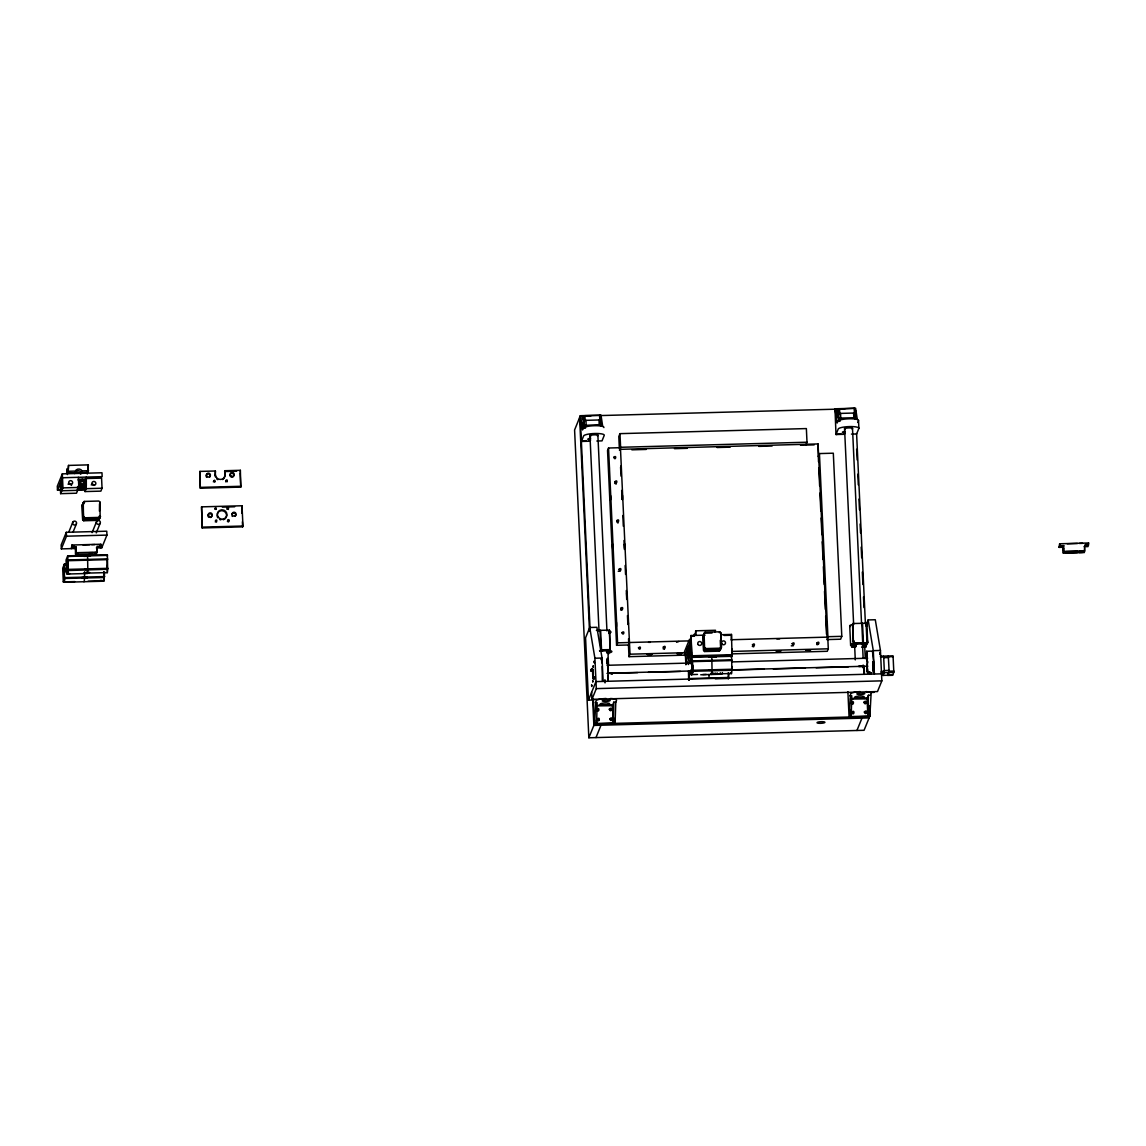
<?xml version="1.0" encoding="UTF-8"?>
<svg xmlns="http://www.w3.org/2000/svg" width="1146" height="1146" viewBox="0 0 1146 1146"><rect width="100%" height="100%" fill="white"/><g stroke="black" fill="none" stroke-linecap="round" stroke-linejoin="round"><path stroke-width="1.5" d="M68.115 571.338L67.714 555.839L107.38 554.75L107.652 569.347A7.965 0.731 88.4 0 1 106.893 572.57M697.484 674.421L690.88 674.593L691.267 673.676A7.965 0.731 88.4 0 0 692.213 671.341L691.955 656.758L690.25 661.829M710.706 674.063L730.532 673.519L730.919 672.559A7.965 0.731 88.4 0 0 731.879 670.267L731.606 655.684L731.191 657.145M873.453 662.503L873.266 666.027M691.625 673.361L692.471 668.261M692.227 673.203L691.654 660.268M63.703 570.636L63.804 574.39M63.789 572.914L63.89 570.622M64.248 573.072L64.735 570.966M64.405 579.231L64.377 564.076L67.671 563.99M67.041 562.4L67.113 561.067L67.141 566.153M67.127 564.677L67.127 559.721L67.399 572.441L67.285 560.022M67.6 565.852L67.413 562.185M67.6 564.82L67.743 560.723L68.029 561.64M68.072 571.754L68.201 569.591M103.799 576.925L103.785 575.22M104.53 573.086L104.3 577.584A7.965 0.731 88.4 0 1 103.555 580.807M107.137 568.688L107.151 565.365M610.231 651.329C608.497 650.498 608.698 653.793 608.755 651.429M689.118 678.704L689.09 680.237L689.233 675.438M689.033 679.12L689.233 676.455M689.276 678.747L689.104 673.834M691.94 672.186L691.955 672.96M692.585 668.218L692.299 673.576L691.754 672.186M692.026 673.218L692.385 670.883M692.041 672.201L692.471 670.467M731.879 670.267L692.227 671.284L692.098 670.324M731.735 669.407L731.735 666.27M866.849 626.232L866.705 624.398L866.677 626.389M865.989 691.611A10.357 2.106 -2.7 0 1 871.132 693.387L869.871 716.035L864.07 730.289L588.843 737.78L594.631 723.513L595.906 700.879A10.357 2.106 -2.7 0 1 606.105 698.487M613.798 702.183L613.282 723.011L612.465 705.478L613.798 702.183L615.789 702.126L616.519 700.321A10.357 2.106 -2.7 0 0 610.517 698.487M614.858 718.298L615.087 723.37L615.789 702.126M847.897 691.683L849.071 717.009L850.504 693.96A10.357 2.106 -2.7 0 1 860.059 691.597M868.41 695.264L867.88 716.092L867.064 698.559L868.41 695.264L870.387 695.207M870.101 672.458L869.914 674.235L870.115 672.158M873.453 663.949L873.166 666.113M1084.689 549.622L1084.689 548.562M892.591 675.28L892.462 674.521L887.692 674.65L887.821 675.409L892.591 675.28L893.823 672.244L893.063 655.87L880.372 656.214M63.732 570.837L63.761 569.304M63.804 571.567L63.961 569.29M64.061 570.422L64.262 574.089M67.156 563.331L67.313 561.053M103.727 578.257L103.756 576.725M688.66 679.979L688.46 670.983M689.219 677.401L688.932 679.234M690.909 663.52L691.511 660.612M691.31 663.52L691.339 661.987M691.382 664.25L691.539 661.973M691.582 664.25L691.84 661.772M691.955 672.602L691.625 671.212M692.528 672.989L692.041 673.719L692.628 670.51M692.413 670.038L692.571 667.201M728.326 678.905L728.34 672.845M601.177 659.494L601.349 658.463M604.773 680.208L604.601 681.455M69.949 573.587L66.64 573.673L67.041 572.756A7.965 0.731 88.4 0 0 67.986 570.422L68.187 570.393M688.99 679.564L688.947 671.613M863.439 667.559L863.712 666.428L864.127 669.608M213.328 481.807L214.302 481.019L214.904 481.965M873.367 668.963L873.496 670.811L873.467 669.049M63.789 569.562L64.076 568.301M63.861 570.436L64.334 567.9L64.72 571.567M64.176 571.252L64.634 570.507M67.141 561.325L67.356 559.477M67.213 562.185L67.557 560.723L68.173 563.402M67.657 563.101L67.585 562.4M68.187 569.118L68.058 570.035M691.439 663.119L691.783 660.397M691.883 664.021L692.213 663.19M692.528 669.952L692.198 670.768M692.327 672.989L692.628 672L692.471 673.189M866.047 643.407L866.047 646.831L861.606 647.118M871.218 674.192L871.175 672.716L871.189 674.278M692.528 672.53L691.912 672.014M64.778 577.956L64.649 578.644A7.965 0.731 88.4 0 1 63.703 580.993L63.302 581.91L74.862 581.595M872.493 651.515L873.639 662.331M864.027 674.177L864.156 667.115M607.953 673.218L608.139 669.436M63.89 568.631L64.205 567.714M63.961 569.591L63.775 567.958L64.061 580.678L64.09 568.975L64.692 569.891M67.242 560.38L67.356 559.477M68.058 570.192L67.7 567.857M107.208 571.238L107.094 559.663M593.829 679.292L593.886 678.532M691.468 661.314L691.582 660.397M607.967 673.16L611.448 673.003M866.906 658.406L867.479 661.643M75.865 552.171L75.951 550.152M608.268 680.18L607.351 658.305L607.136 663.863M872.622 651.086L866.634 651.286L866.519 658.291M227.123 481.821L226.378 480.675L225.748 481.85M228.412 509.483L227.868 508.351L226.951 509.34M227.481 521.015C229.458 518.809 228.999 523.779 227.467 521.215M57.486 490.116L62.5 477.753L102.152 476.664L101.98 472.768L62.314 473.857L57.3 486.219L57.486 490.116L60.924 490.015M68.502 465.419L68.101 472.911L74.576 472.725A3.982 3.882 22.1 0 1 81.452 472.539L87.927 472.367L88.328 464.875L68.502 465.419L68.101 472.911M78.358 477.323L78.83 487.451L76.496 493.21L60.623 493.654L62.973 487.881L62.314 473.857M81.452 472.539L82.125 470.891L88.6 470.72M88.328 464.875L87.927 472.367M85.076 480.102L86.294 477.094L86.322 485.718L84.546 490.087L76.61 490.302M96.35 547.946L101.779 547.788L106.936 535.096L106.764 531.2L66.31 532.303L61.153 544.995L61.34 548.891L75.407 548.504L75.994 546.857L72.026 546.971L71.367 548.619L71.94 545.023L100.891 544.235L100.318 547.831M84.073 489.041L77.699 489.858L84.073 489.041L83.93 485.918M84.231 488.626L85.248 486.162L79.131 486.319L78.129 488.798L84.231 488.626L83.873 480.833L79.303 480.962M61.34 548.891L66.482 536.199L66.31 532.303M85.005 491.562L86.179 488.669L85.706 478.541L101.579 478.111L102.037 488.239L100.877 491.133L85.005 491.562L84.847 488.182M68.946 531.701L72.828 522.146M100.16 517.39L99.903 501.977L98.857 501.031L84.188 501.432L82.841 503.423L83.5 517.834L84.546 518.78L99.215 518.379L100.16 517.39L100.132 516.602L98.413 520.356L83.744 520.757L82.698 519.811L82.039 505.4L84.174 503.38M82.469 505.185L82.87 504.197M82.841 503.423L84.188 501.432M73.115 531.959L76.352 523.994A1.991 1.948 22.1 0 0 74.504 521.115A1.991 1.948 22.1 0 0 72.914 524.094A1.991 1.948 22.1 0 0 76.352 523.994M64.377 564.076L62.701 568.201L63.302 581.91M67.714 555.839L66.053 559.95L66.64 573.673M82.698 519.811L82.44 504.412M83.5 517.834L83.243 502.435M83.744 520.757L84.145 519.768L98.814 519.367L99.759 518.379M84.546 518.78L84.947 517.791L99.616 517.39L99.215 518.379M100.977 546.184L97.023 546.298L96.622 553.79L75.607 554.349L75.994 546.857M77.656 554.105L78.172 552.845M99.903 501.977L99.831 510.171M99.53 503.753L99.43 511.159M92.095 532.646L96.622 521.502M98.413 520.356L98.814 519.367M96.264 532.904L100.146 523.35A1.991 1.948 22.1 0 0 98.298 520.47A1.991 1.948 22.1 0 0 96.708 523.45A1.991 1.948 22.1 0 0 100.146 523.35M87.153 556.283L87.554 555.294L87.812 569.877A7.965 0.731 88.4 0 1 86.867 572.212M89.56 553.79L90.076 552.515M91.537 553.733L92.052 552.472M86.867 572.169L86.48 573.143L106.306 572.599M94.717 553.647L95.233 552.386M100.218 545.883L100.891 544.235M106.979 555.753L107.38 554.75M215.448 476.908A4.785 4.656 22.1 0 1 215.233 475.705L215.391 470.992L199.92 471.407L200.321 488.21L240.775 487.107L240.374 470.304L224.903 470.72L224.745 475.447A4.785 4.656 22.1 0 1 222.553 479.558M200.321 488.21L199.92 471.407M215.391 470.992L215.233 475.705M201.567 506.861L202.169 527.948L242.623 526.845L242.952 526.028L242.021 505.758L201.567 506.861L202.169 527.948M240.044 471.135L240.374 470.304M242.021 505.758L241.992 513.336M602.667 426.226L601.005 415.153L580.377 415.712L574.59 429.965L588.843 737.78M582.612 418.949L583.844 415.898L584.918 415.669L600.504 415.454L600.862 424.965L599.229 424.65L599.014 419.966L600.719 420.124L599.816 419.952L585.133 420.353L584.059 420.582L582.827 423.633M584.216 425.424L584.002 420.74L585.935 420.324L586.15 424.994L584.216 425.424L600.031 424.622M589.975 441.21L581.38 441.439L583.629 435.924A10.357 2.106 -2.7 0 1 594.803 433.503A10.357 2.106 -2.7 0 1 604.243 435.365L602.008 440.881L596.851 441.024M686.168 655.111L628.996 656.672L629.999 654.194L620.43 447.685L608.54 448.014L607.538 450.493L616.562 645.298L628.452 644.983L629.455 642.505M805.824 445.092L806.999 442.213L806.369 428.575L619.972 433.646L618.797 436.526L619.356 448.458M619.427 450.163L620.602 447.284L619.972 433.646M603.125 681.397L602.037 658.033L596.894 627.306L589.746 627.492L585.563 637.792L588.457 700.134L593.814 699.991M596.407 630.415L609.457 630.142L610.259 650.627M588.457 700.134L595.977 681.598L881.518 673.834M608.626 653.908L609.013 652.934A7.965 1.619 -2.7 0 0 610.03 650.599M609.973 650.584L609.457 630.142M865.76 625.816L868.152 619.929L875.286 619.742L880.443 650.455L881.847 680.853L877.492 691.568L591.966 699.318L596.307 688.617L594.903 658.219L589.746 627.492M616.562 645.298L617.565 642.834L608.54 448.014M595.992 737.58L601.005 725.217M720.92 634.712L731.463 634.426L732.065 655.512L691.625 656.601L691.009 635.514L705.091 635.142M689.72 643.164L684.692 655.512L684.52 651.616L689.534 639.267L690.179 653.292L687.844 659.05L687.371 648.923M693.702 635.772L694.376 634.125M714.875 631.933L715.548 630.286L695.722 630.816L695.178 635.4M686.927 663.821L691.439 652.704M688.402 664.537L691.955 655.784L691.009 635.514M702.956 636.173L704.303 634.182L702.956 636.173L703.63 650.584L704.661 651.53L719.33 651.143L720.676 649.152L720.275 640.328M704.16 633.208L704.432 648.607L705.463 649.553L720.132 649.152L721.493 647.175L720.82 632.75L719.788 631.804L705.105 632.205L704.16 633.208L704.432 648.607M703.4 635.958L703.802 634.97M704.704 633.194L705.105 632.205M704.389 647.834L703.988 648.822L705.85 650.527L706.251 649.538M703.63 650.584L703.358 635.185M704.661 651.53L705.062 650.541L719.731 650.14L720.676 649.152M705.463 649.553L705.864 648.564L720.533 648.163L720.132 649.152M719.387 632.793L719.788 631.804M720.82 632.75L720.977 645.771M719.33 651.143L719.731 650.14M715.204 672.931L714.689 674.192L711.294 674.292M731.363 640.313L731.463 634.426M717.181 672.874L716.665 674.135L719.846 674.049L720.361 672.788M722.424 672.544L721.751 674.192L700.736 674.765M619.771 449.347L818.058 443.946L818.516 461.795M857.28 419.307L855.604 408.22L834.99 408.793L835.993 434.52L844.588 434.291M818.258 456.466L819.433 453.572L833.314 453.2L841.794 636.331L840.634 639.21L826.753 639.597L827.913 636.703L819.433 453.572M728.77 674.006L728.527 678.446L715.319 678.804M855.26 413.377L853.627 413.047L853.842 417.731L855.475 418.046L855.102 408.535L854.2 408.348L838.457 408.979L837.21 412.03L837.425 416.714L838.671 413.663M838.886 418.333L840.749 418.075L840.534 413.405L838.6 413.821M857.752 422.473L858.497 420.654A10.357 2.106 -2.7 0 0 849.057 418.791A10.357 2.106 -2.7 0 0 837.869 421.212L837.139 423.032L834.99 408.793M731.291 639.74L827.756 637.119L828.286 648.808L827.283 651.286L732.609 653.85M850.447 626.518A7.965 1.619 -2.7 0 1 852.509 624.498L852.968 623.524L866.806 623.223L867.708 642.705L866.075 645.771L866.147 643.465M855.661 647.189L852.123 647.289L852.524 646.315A7.965 1.619 -2.7 0 1 853.412 643.98L852.968 623.524M883.48 656.3L883.709 657.675L888.465 657.546L888.308 655.999L889.11 671.184L893.866 671.055M856.936 730.489L861.964 718.127M887.821 675.409L889.067 672.373L893.823 672.244M1084.059 546.699L1088.027 546.585L1088.614 542.989L1059.663 543.777L1059.076 547.373L1063.044 547.272L1063.717 545.625L1059.749 545.725L1059.076 547.373M1088.7 544.937L1084.732 545.052L1084.331 552.544L1063.316 553.117L1063.717 545.625M1087.941 544.637L1088.614 542.989M602.309 680.366L602.209 666.413M609.257 651.186L609.701 650.713M853.484 645.255L852.352 645.184L856.248 646A6.733 1.375 -2.7 0 1 851.836 644.783L853.741 645.37A5.73 1.175 -2.7 0 0 854.859 645.527M96.851 551.627L96.851 548.318M216.551 522.06L215.935 520.742L215.305 521.931M791.256 645.828L793.318 645.771M82.039 505.4L82.985 504.398M100.562 516.402L98.026 519.396L99.731 517.591M721.493 647.175L718.943 650.169L721.049 647.375L721.092 648.163M81.466 479.587L83.042 479.558L81.552 479.673M104.042 555.251L106.42 555.194M608.884 651.558L610.317 651.429A6.733 1.375 -2.7 0 1 606.778 652.446A5.73 1.175 -2.7 0 0 608.025 652.246L610.374 651.573M606.75 652.275A5.73 1.175 -2.7 0 0 608.01 652.045L609.83 651.53M852.724 644.467L853.555 644.181L852.065 644.367M852.624 645.227L853.011 644.74M853.355 644.553L854.429 643.694A5.73 1.175 -2.7 0 1 855.69 643.465A6.375 1.304 -2.7 0 0 854.902 645.828M68.158 569.949L67.643 566.883M103.713 579.604L104.114 571.926M692.026 663.09L692.37 665.124M214.818 508.91L216.207 509.426M618.238 571.281L619.929 571.238M1085.606 545.825L1087.167 545.754L1085.62 545.897M610.317 651.616L609.443 652.06M852.767 644.124L852.166 644.41A6.733 1.375 -2.7 0 1 855.675 643.493M65.064 564.405L67.098 564.233M102.152 580.42L100.146 580.42M609.744 650.899L608.698 650.871M694.748 657.217L692.685 657.274M852.194 645.298L853.541 644.396A6.375 1.304 -2.7 0 1 863.038 643.88A6.375 1.304 -2.7 0 1 862.652 645.8M608.053 652.719A6.375 1.304 -2.7 0 0 608.812 650.856L608.841 650.713M853.827 644.467L854.443 643.88A5.73 1.175 -2.7 0 1 857.122 643.508M609.314 650.813L610.274 650.828M609.672 651.616L608.927 651.601M1085.763 543.777L1087.024 543.777M70.049 556.397L70.723 556.154L68.617 556.397M88.213 572.413L89.589 572.456M852.509 624.498L853.469 643.966M691.711 679.134L690.035 679.077L691.64 678.79M581.38 441.439L586.337 440.58M840.935 433.661L835.993 434.52L838.227 429.005A10.357 2.106 -2.7 0 1 849.415 426.584A10.357 2.106 -2.7 0 1 858.855 428.446L856.606 433.962L851.449 434.105M609.615 651.2L608.698 650.369M614.7 483.297L616.19 484.085M620.573 609.93L621.734 610.202M663.061 648.765L664.436 649.266M752.292 646.33L753.667 646.845M816.74 644.582L817.657 644.682M853.87 643.006L867.708 642.705M853.125 698.63L850.418 699.017L867.064 698.559L865.803 698.072M89.875 555.853L88.17 555.681L90.047 555.423M84.245 572.527L85.721 572.671L84.346 572.914M776.83 638.895L779.667 638.895M709.832 656.916L710.821 656.658L708.543 656.844M648.536 642.333L650.312 642.333M678.905 641.488L676.541 642.29M853.054 644.482L852.252 644.596M728.928 673.275L728.154 673.275M590.935 415.826L580.205 416.113L590.018 627.85M599.874 415.583L844.717 408.936M854.63 417.703L839.961 418.104L840.104 421.212M620.602 447.284L806.999 442.213M631.861 449.819L646.229 449.433M674.464 448.673L687.314 448.315M717.067 447.513L730.188 447.155M758.767 446.381L772.103 446.009M800.495 445.235L814.147 444.877M68.774 471.264L75.249 471.078A3.982 3.882 22.1 0 1 82.125 470.891M224.573 471.55L236.606 471.221M86.38 479.042L78.458 479.272L78.114 480.088L86.05 479.873M78.386 485.933L86.322 485.718M62.973 487.881L78.83 487.451M86.179 488.669L102.037 488.239M200.665 487.379L241.118 486.276M83.787 502.421L84.575 502.392M222.338 507.119L234.644 506.776M202.498 527.117L242.952 526.028M66.482 536.199L106.936 535.096M82.913 544.909L89.717 544.722M91.694 544.679L94.874 544.594M76.266 552.701L97.295 552.143M67.829 556.455L107.48 555.366M83.844 556.369L90.448 556.197M67.986 559.95L107.638 558.876M67.986 560.709L107.638 559.635M64.477 564.692L67.786 564.606M68.388 569.39L108.039 568.316M107.652 569.275L68.13 570.536M1067.227 543.763L1077.426 543.49M1079.417 543.433L1082.583 543.347M67.442 574.031L87.268 573.487M65.035 577.627L104.701 576.553M64.348 576.109L64.72 578.472L104.3 577.527M1063.989 551.47L1085.004 550.897M88.084 581.237L102.954 580.836M64.09 582.268L103.756 581.194M705.506 633.165L712.038 632.993M690.68 636.345L694.204 636.245M724.1 635.443L731.134 635.242M827.913 636.703L841.794 636.331M617.565 642.834L690.193 640.858M599.974 630.314L600.876 649.796L610.36 649.624M610.202 650.985L609.228 650.871M629.999 654.194L685.38 652.69M731.821 651.429L828.286 648.808M594.903 658.219L602.037 658.033M868.152 619.929L873.295 650.656L880.443 650.455M691.955 655.784L732.409 654.681M692.055 657.374L731.707 656.3M716.336 657.073L711.38 657.217L711.781 656.214L712.053 670.739A7.965 0.731 88.4 0 1 711.107 673.146M692.213 660.884L731.879 659.81M692.213 661.643L731.864 660.554M880.5 656.987L883.681 656.902L884.34 671.312L881.174 671.398M888.437 656.773L893.192 656.644M607.094 665.296L692.743 662.961M732.008 661.901L867.637 658.205M692.614 670.31L732.265 669.235M858.483 666.284L863.783 666.141M607.265 673.246L692.929 670.911M732.194 669.851L867.823 666.17M607.308 673.433L637.649 672.616M648.364 672.315L680.48 671.441M732.237 670.038L764.353 669.164M773.278 668.92L805.409 668.046M816.11 667.76L848.241 666.886M858.941 666.6L864.299 666.456M702.799 674.521L706.194 674.421M881.131 672.587L884.311 672.501L883.065 675.553L882.907 673.991M689.262 678.561L728.928 677.472M883.136 675.381L887.892 675.252L887.663 673.862M596.307 688.617L881.847 680.853M870.43 692.471L873.997 692.385M595.161 702.699L597.138 702.641L596.622 723.47L596.464 719.96M849.773 695.765L851.75 695.722L851.22 716.537L850.905 709.532M595.805 705.936L612.465 705.478L611.19 704.991M594.631 723.513L615.259 722.954M849.243 716.594L869.871 716.035M869.098 717.926L593.872 725.418L592.711 700.507M852.996 698.329L867.064 698.559M598.384 705.248L612.465 705.478M854.687 645.714L856.248 645.8A6.733 1.375 -2.7 0 1 851.822 644.596M609.944 650.914L610.087 650.742A6.733 1.375 -2.7 0 0 609.07 650.412M860.675 697.943L864.628 698.315M606.076 704.862L610.03 705.234M853.398 645.714L852.18 645.112M853.082 645.37L853.756 645.57A5.73 1.175 -2.7 0 0 854.859 645.728M609.371 650.756L608.698 650.57A5.73 1.175 -2.7 0 0 606.263 650.326M608.755 650.899L608.827 650.942A6.375 1.304 -2.7 0 0 599.831 651.1M617.121 522.247L617.995 523.049M704.833 647.619L705.864 648.564M704.031 649.596L705.062 650.541M83.902 516.846L84.947 517.791M83.099 518.823L84.145 519.768M691.955 673.547L691.052 669.894M75.808 552.186L75.722 548.633L75.937 549.937M866.705 651.272L867.594 673.203L866.734 665.239M601.406 658.463L601.922 662.99M608.168 680.194L607.953 678.976M691.783 661.657L692.485 665.181M692.098 660.583L692.585 666.184M691.912 660.583L692.055 661.657M691.926 661.93L692.284 664.25M691.711 672.33L691.983 673.261M688.746 671.327L689.133 673.418M593.786 679.163L593.814 677.73L593.728 678.446M67.872 559.663L68.187 561.569M67.671 559.663L67.829 560.723M854.343 413.033L855.288 419.35M838.872 421.384L836.967 408.735L837.368 417.502M599.974 421.527L600.69 426.283M584.274 428.318L582.354 415.654L582.526 419.164M580.377 415.712L582.526 429.951L583.271 428.131A10.357 2.106 -2.7 0 1 594.445 425.71A10.357 2.106 -2.7 0 1 603.885 427.573M866.963 665.239L867.221 666.27L867.508 662.66M692.069 661.342L692.399 664.322M692.012 669.651L691.969 670.424M691.697 672.63L691.439 669.88M688.717 670.811L689.061 672.559M67.843 560.423L68.158 562.614M67.585 570.278L67.671 571.711M67.385 570.293L67.471 571.711M64.248 578.529L64.377 579.504M64.047 578.529L64.133 579.647M607.953 666.442L608.139 669.192M691.711 669.98L691.812 671.212M689.075 670.725L689.233 674.435M688.846 671.785L689.018 673.375M68.001 561.569L68.144 564.204M67.514 570.565L67.285 567.456M67.213 568.96L67.328 570.565M64.649 569.806L64.735 572.098M64.305 577.04L64.291 575.12M64.176 578.802L63.775 575.621M63.875 577.197L63.975 578.802M872.679 665.081L873.496 673.031L873.438 661.729M869.356 673.619L869.255 672.258M692.356 663.935L692.442 667.688M689.004 672.186L689.047 674.435M610.159 647.948L610.059 647.132L609.973 648.106M68.13 563.015L68.216 566.769M67.127 567.385L67.184 569.118M63.947 575.693L64.047 577.355M1063.044 547.272L1063.316 553.117M1059.663 543.777L1059.749 545.725M873.295 650.656L874.384 674.034M858.526 420.453L858.884 428.246M866.992 636.617L867.307 643.694M866.09 623.08L866.992 642.562M855.518 410.325L855.761 415.754M856.592 433.546L865.416 623.925M869.198 705.778L869.699 716.451L594.473 723.928L593.299 698.602M865.875 643.293L866.047 646.831M856.649 449.261L857.151 459.933M857.81 474.172L858.297 484.844M858.956 499.083L859.457 509.755M860.116 523.994L860.517 532.89M861.176 547.129L861.677 557.801M862.336 572.04L862.909 584.489M863.497 596.937L863.984 607.624M854.2 408.348L854.415 413.033L839.746 413.42L839.531 408.75M864.714 646.258L865.287 658.735M862.523 623.18L863.425 642.662M861.792 623.281L862.694 642.763M852.481 427.959L861.563 624.04M862.465 643.651L863.124 657.919M844.545 428.174L853.627 624.255M854.544 643.866L855.288 659.91M851.965 643.751L852.123 647.289M849.716 625.73L850.619 645.212M838.457 408.979L839.03 421.456M818.058 443.946L826.997 636.975M818.803 468.012L819.634 485.875M819.963 493.038L820.78 510.901M821.123 518.049L821.883 534.695M822.212 541.8L823.043 559.577M823.372 566.697L824.189 584.474M824.518 591.336L825.349 609.371M825.664 616.362L826.495 634.254M731.764 648.751L732.065 655.512M708.93 674.55L709.102 678.017M695.722 630.816L695.923 635.199M690.709 671.126L690.88 674.593M688.545 646.043L689.018 656.171M685.723 653.32L686.225 663.978M685.394 654.151L685.881 664.795M620.588 467.21L621.003 476.149M621.676 490.445L622.077 499.384M622.822 515.471L623.324 526.2M623.983 540.497L624.398 549.435M625.143 565.522L625.558 574.447M626.303 590.534L626.719 599.473M627.464 615.56L627.879 624.498M628.538 638.795L628.796 644.152M628.452 644.983L628.996 656.672M601.063 420.625L601.22 424.006M599.587 415.267L599.816 419.952M597.868 434.878L606.95 630.959M607.867 650.57L608.526 664.838M600.633 630.386L601.535 649.868M589.946 435.093L599.029 631.174M584.918 415.669L585.133 420.353M585.348 425.023L585.491 428.146M583.844 415.898L584.059 420.582M584.274 425.252L584.417 428.375M582.884 423.461L583.042 426.584M579.604 417.602L589.502 631.117M591.637 692.313L591.966 699.318M240.116 472.911L240.775 487.107M242.379 521.788L242.623 526.845M224.903 470.72L225.089 474.616A4.785 4.656 22.1 0 1 220.548 479.429A4.785 4.656 22.1 0 1 215.563 474.888M101.665 545.195L101.779 547.788M99.215 516.158L99.358 519.367M87.125 471.092L87.268 474.014M84.632 571.883L84.475 578.128A7.965 0.731 88.4 0 1 83.916 581.738M77.498 486.95L77.656 490.33L61.798 490.76L61.325 480.632M75.335 548.504L75.607 554.349M71.94 545.023L72.026 546.971M67.428 474.559L67.156 468.714L66.626 473.284M60.151 483.512L60.623 493.654M864.299 669.565L864.385 674.378M692.657 665.597L692.714 667.344M692.456 665.597L692.642 667.688M689.075 673.92L689.09 675.925M628.438 623.983L628.166 621.461L627.994 623.725M103.742 571.854L103.813 575.335M67.471 565.838L67.514 566.912M67.227 565.709L67.399 567.642M67.027 565.709L67.199 567.642M64.133 574.089L64.162 575.149M63.89 573.945L64.047 575.879M63.689 573.945L63.847 575.879M867.665 661.729L867.68 662.488M863.153 665.038L863.196 667.975M605.016 679.979L605.045 682.901M873.453 662.259L873.467 663.276M692.471 667.201L692.456 669.164M591.794 685.695C591.637 688.488 591.78 682.758 591.608 685.595M103.727 573.945L103.742 575.421M67.213 563.975L67.342 566.138M63.861 572.212L63.99 574.39M78.759 487.666A1.791 1.748 22.1 0 1 80.363 485.317A1.791 1.748 22.1 0 1 82.154 487.566A1.791 1.748 22.1 0 0 81.767 485.36M79.146 487.652A1.791 1.748 22.1 0 1 79.489 485.274M80.793 484.257A1.791 1.748 22.1 0 1 81.61 487.623M80.292 487.652A1.791 1.748 22.1 0 1 79.217 485.302M79.919 484.199A1.791 1.748 22.1 0 1 82.684 484.93A1.791 1.748 22.1 0 1 81.266 487.337A1.791 1.748 22.1 0 1 79.275 485.317M68.029 484.142A1.991 1.948 22.1 0 1 71.482 485.431M91.236 484.944A1.991 1.948 22.1 0 1 94.373 485.259M74.504 473.556A3.982 3.882 22.1 0 1 80.779 474.186M207.999 515.184A1.991 1.948 22.1 0 1 211.279 514.225A1.991 1.948 22.1 0 1 210.535 517.505M209.016 517.362A1.991 1.948 22.1 0 1 207.956 515.7M231.965 514.067A1.991 1.948 22.1 0 1 234.873 513.422A1.991 1.948 22.1 0 1 235.202 516.33M232.394 516.416A1.991 1.948 22.1 0 1 232.065 516.015M217.181 514.239A4.785 4.656 22.1 0 1 225.046 511.918A4.785 4.656 22.1 0 1 223.269 519.797M220.806 519.869A4.785 4.656 22.1 0 1 219.645 519.439M217.826 517.763A4.785 4.656 22.1 0 1 217.081 515.442M206.753 477.309A1.991 1.948 22.1 0 1 206.624 474.559A1.991 1.948 22.1 0 1 209.431 474.487A1.991 1.948 22.1 0 1 209.56 477.237M233.354 476.593A1.991 1.948 22.1 0 1 230.976 476.965M230.217 476.278A1.991 1.948 22.1 0 1 231.807 473.298A1.991 1.948 22.1 0 1 233.655 476.177M217.797 479.687A4.785 4.656 22.1 0 1 216.78 478.971M597.897 435.537A3.982 0.817 -2.7 0 1 597.381 435.895M590.734 436.268A3.982 0.817 -2.7 0 1 589.975 435.91A3.982 0.817 -2.7 0 1 593.9 434.835A3.982 0.817 -2.7 0 1 597.897 435.38M590.706 440.007A4.785 0.974 -2.7 0 1 587.783 439.233A4.785 0.974 -2.7 0 1 590.763 438.202M703.057 635.672A3.982 3.882 22.1 0 1 703.859 635.027M609.128 631.117A7.965 1.619 -2.7 0 1 610.532 632.649M600.175 651.1A3.982 0.817 -2.7 0 1 606.191 650.441A3.982 0.817 -2.7 0 1 606.478 651.716M607.566 650.298A6.375 1.304 -2.7 0 1 606.635 652.575M599.816 650.713A6.375 1.304 -2.7 0 1 602.796 650.298M610.632 651.343A6.733 1.375 -2.7 0 1 606.793 652.647M599.587 650.67A6.733 1.375 -2.7 0 1 601.063 650.412M599.616 650.856A5.73 1.175 -2.7 0 1 601.879 650.369M599.616 651.057A5.73 1.175 -2.7 0 1 604.802 650.326M611.105 673.977A7.965 1.619 -2.7 0 1 612.236 674.278M854.916 646.229A6.375 1.304 -2.7 0 1 853.655 644.381M852.423 625A6.375 1.304 -2.7 0 1 853.541 624.699M855.389 645.083A4.097 0.831 -2.7 0 1 857.795 643.622A4.097 0.831 -2.7 0 1 862.379 644.525M863.396 643.551A6.375 1.304 -2.7 0 1 863.755 645.112M864.614 643.551A6.733 1.375 -2.7 0 1 864.041 644.954M852.194 644.224A6.733 1.375 -2.7 0 1 854.185 643.551M863.669 643.493A6.733 1.375 -2.7 0 1 864.055 645.141M862.508 643.479A5.73 1.175 -2.7 0 1 862.838 644.883M861.405 643.508A5.73 1.175 -2.7 0 1 862.838 645.069M852.509 428.618A3.982 0.817 -2.7 0 1 851.994 428.976M845.204 429.306A3.982 0.817 -2.7 0 1 844.588 428.976M844.573 428.833A3.982 0.817 -2.7 0 1 848.498 427.916A3.982 0.817 -2.7 0 1 852.495 428.461M845.175 433.073A4.785 0.974 -2.7 0 1 842.396 432.314A4.785 0.974 -2.7 0 1 845.232 431.297M1063.33 548.547C1063.517 554.736 1063.903 545.338 1063.33 548.547M607.265 660.168L607.394 663.133L607.265 660.168M607.982 675.753L608.125 678.719L607.982 675.753M866.62 653.134L866.763 656.099L866.62 653.134M867.35 668.72L867.479 671.685L867.35 668.72M873.338 669.508L873.467 670.825L873.338 669.45M590.892 669.508L590.992 671.055L590.892 669.508M592.138 668.533L592.224 669.765L592.138 668.533M592.568 671.126C593.227 692.9 593.843 661.529 592.568 671.126M592.697 680.609L592.783 681.841L592.697 680.609M593.17 665.984L593.27 667.201L593.17 665.984M594.23 661.271L594.344 662.818L594.23 661.271M594.96 676.856L595.061 678.389L594.96 676.856M608.884 467.024C609.099 477.28 609.672 462.898 608.884 467.024M610.245 496.247C610.46 506.675 611.033 491.935 610.245 496.247M609.257 632.019L609.371 633.609L609.257 632.019M612.494 544.937C612.738 555.337 613.253 540.769 612.494 544.937M614.757 593.642C614.972 604.085 615.545 589.331 614.757 593.642M616.104 622.865C616.347 633.265 616.863 618.697 616.104 622.865M620.788 466.694C621.032 477.08 621.547 462.526 620.788 466.694M622.135 495.917C622.393 506.303 622.908 491.749 622.135 495.917M624.398 544.622C624.627 555.065 625.186 540.31 624.398 544.622M626.647 593.327C626.905 603.713 627.421 589.159 626.647 593.327M852.767 625.401L852.882 626.991L852.767 625.401M853.67 641.875L853.555 640.514L853.67 641.875M867.35 640.514L867.479 642.362L867.35 640.514M879.956 654.366L879.842 653.062L879.956 654.366M884.311 670.539L884.239 672.659L888.995 672.53L889.067 670.41L884.311 670.539M596.593 709.56C598.914 714.588 600.232 705.478 596.593 709.56M597.209 710.09L598.398 710.276L597.209 710.09M597.052 719.301C599.329 724.329 600.705 715.233 597.052 719.301M597.668 719.831L598.828 720.089L597.682 719.76M609.285 709.216C611.549 714.245 612.995 705.148 609.285 709.216M609.901 709.746L611.09 709.933L609.901 709.746M609.744 718.957C611.993 723.986 613.497 714.875 609.744 718.957M610.36 719.487L611.52 719.745L610.374 719.416M851.206 702.627C853.498 707.669 854.83 698.573 851.206 702.627M851.822 703.171L852.982 703.429L851.836 703.1M851.65 712.368C853.928 717.396 855.374 708.314 851.65 712.368M852.266 712.912L853.441 713.17L852.309 712.769M863.898 702.283C866.19 707.326 867.565 698.201 863.898 702.283M864.514 702.827L865.674 703.085L864.528 702.756M864.342 712.024C866.648 717.067 868.023 707.942 864.342 712.024M864.958 712.568L866.132 712.826L865.001 712.425M213.686 480.776C214.789 483.741 215.949 478.613 213.686 480.776M214.961 508.437C216.021 511.403 217.31 506.274 214.961 508.437M215.52 520.513C216.623 523.478 217.797 518.35 215.52 520.513M225.977 480.446C227.08 483.397 228.24 478.269 225.977 480.446M227.266 508.108C228.355 511.044 229.544 505.973 227.266 508.108M227.825 520.184C228.928 523.149 230.088 518.021 227.825 520.184M613.769 457.326C615.431 461.752 617.178 454.074 613.769 457.326M614.901 481.678C616.562 486.105 618.296 478.426 614.901 481.678M616.706 520.642C618.367 525.069 620.101 517.39 616.706 520.642M618.969 569.347C620.616 573.774 622.364 566.095 618.969 569.347M620.774 608.311C622.421 612.738 624.169 605.059 620.774 608.311M621.891 632.664C623.553 637.09 625.301 629.412 621.891 632.664M638.48 647.819C640.141 652.246 641.875 644.553 638.48 647.819M663.262 647.132C664.924 651.573 666.671 643.88 663.262 647.132M752.492 644.711C754.154 649.152 755.902 641.459 752.492 644.711M792.158 643.637C793.806 648.063 795.553 640.385 792.158 643.637M816.94 642.963C818.602 647.39 820.35 639.712 816.94 642.963M83.472 517.061L83.071 518.049L84.933 519.754L85.334 518.766L83.472 517.061M1065.895 551.598L1065.379 552.873L1077.269 552.544L1077.784 551.283L1065.895 551.598M1079.776 551.226L1079.26 552.487L1082.426 552.401L1082.941 551.14L1079.776 551.226M869.914 674.235L869.442 672.072L869.914 674.177M69.19 569.806L71.195 569.806L69.19 569.806M84.274 555.724L86.595 555.724L84.274 555.724M65.852 578.042L67.843 578.042L65.967 577.985M85.062 569.376L87.053 569.376L85.062 569.376M89.03 569.261L91.021 569.261L89.03 569.261M81.71 577.613L83.715 577.613L81.71 577.613M85.678 577.498L87.683 577.498L85.678 577.498M104.888 568.831L106.893 568.831L104.888 568.831M101.536 577.068L103.541 577.068L101.536 577.068M647.246 654.423L651.873 654.423L647.246 654.423M677 653.607L681.612 653.607L677 653.607M693.43 670.725L695.421 670.725L693.43 670.725M712.468 656.543L714.789 656.543L712.468 656.543M709.288 670.295L711.294 670.295L709.288 670.295M713.256 670.181L715.262 670.195L713.256 670.181M711.91 673.49L713.915 673.49L712.038 673.433M729.114 669.751L731.119 669.751L729.114 669.751M725.776 678.002L727.767 678.002L725.776 678.002M776.143 650.914L780.77 650.914L776.143 650.914M805.882 650.111L810.509 650.111L805.882 650.111M72.843 545.768L74.375 545.725L72.929 545.725M72.929 547.716L74.461 547.745L72.929 547.716M97.911 547.043L99.444 547L97.997 547M1060.652 546.484L1062.184 546.441L1060.652 546.484M873.166 666.012L872.708 661.901L873.094 665.998M64.692 568.66L64.534 567.9L64.692 568.66M80.793 483.755A1.791 1.748 22.1 0 0 83.859 483.411A1.791 1.748 22.1 0 0 81.982 480.962A1.791 1.748 22.1 0 0 80.793 483.755M80.621 484.156A1.791 1.748 22.1 0 0 83.687 483.827A1.791 1.748 22.1 0 0 81.81 481.377A1.791 1.748 22.1 0 0 80.621 484.156M68.989 483.612A1.991 1.948 22.1 0 0 72.427 483.526A1.991 1.948 22.1 0 0 70.579 480.647A1.991 1.948 22.1 0 0 68.989 483.612M92.21 484.414A1.991 1.948 22.1 0 0 95.634 484.314A1.991 1.948 22.1 0 0 93.786 481.449A1.991 1.948 22.1 0 0 92.21 484.414M208.601 515.843A1.991 1.948 22.1 0 0 212.039 515.743A1.991 1.948 22.1 0 0 210.176 512.864A1.991 1.948 22.1 0 0 208.601 515.843M232.394 515.199A1.991 1.948 22.1 0 0 235.832 515.098A1.991 1.948 22.1 0 0 233.97 512.219A1.991 1.948 22.1 0 0 232.394 515.199M218.155 516.946A4.785 4.656 22.1 0 0 226.392 516.717A4.785 4.656 22.1 0 0 221.952 509.812A4.785 4.656 22.1 0 0 218.155 516.946M206.753 476.091A1.991 1.948 22.1 0 0 210.191 476.005A1.991 1.948 22.1 0 0 208.343 473.126A1.991 1.948 22.1 0 0 206.753 476.091M230.547 475.447A1.991 1.948 22.1 0 0 233.985 475.361A1.991 1.948 22.1 0 0 232.137 472.481A1.991 1.948 22.1 0 0 230.547 475.447M603.942 701.366A3.982 0.817 -2.7 0 0 610.173 700.493A3.982 0.817 -2.7 0 0 604.515 699.934A3.982 0.817 -2.7 0 0 603.942 701.366M602.366 704.919A4.785 0.974 -2.7 0 0 609.615 703.787A4.785 0.974 -2.7 0 0 602.538 703.229A4.785 0.974 -2.7 0 0 602.366 704.919M721.851 643.851A1.991 1.948 22.1 0 0 725.275 643.751A1.991 1.948 22.1 0 0 723.427 640.886A1.991 1.948 22.1 0 0 721.851 643.851M698.043 644.496A1.991 1.948 22.1 0 0 701.481 644.41A1.991 1.948 22.1 0 0 699.633 641.531A1.991 1.948 22.1 0 0 698.043 644.496M858.54 694.447A3.982 0.817 -2.7 0 0 864.786 693.574A3.982 0.817 -2.7 0 0 859.128 693.015A3.982 0.817 -2.7 0 0 858.54 694.447M856.964 698A4.785 0.974 -2.7 0 0 864.213 696.868A4.785 0.974 -2.7 0 0 857.151 696.295A4.785 0.974 -2.7 0 0 856.964 698M818.688 723.269A3.982 0.817 -2.7 0 0 824.919 722.395A3.982 0.817 -2.7 0 0 819.261 721.837A3.982 0.817 -2.7 0 0 818.688 723.269"/></g></svg>
